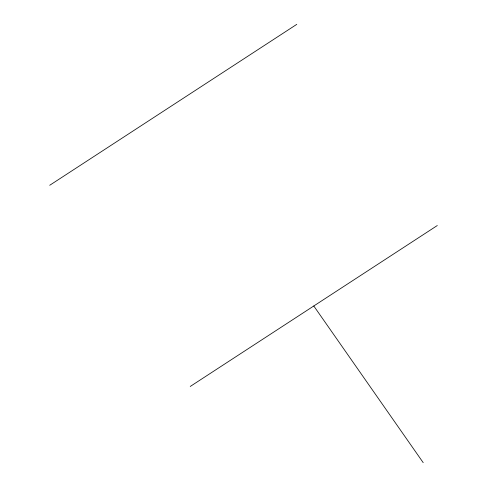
<?xml version="1.0" encoding="UTF-8"?>
<svg xmlns="http://www.w3.org/2000/svg" width="487" height="487" viewBox="0 0 487 487"><rect width="100%" height="100%" fill="white"/><g stroke="black" fill="none" stroke-linecap="round" stroke-linejoin="round"><path stroke-width="0.73" d="M49.711 185.285L296.778 24.35M190.222 386.471L437.289 225.536M313.786 305.988L423.203 462.65"/></g></svg>
